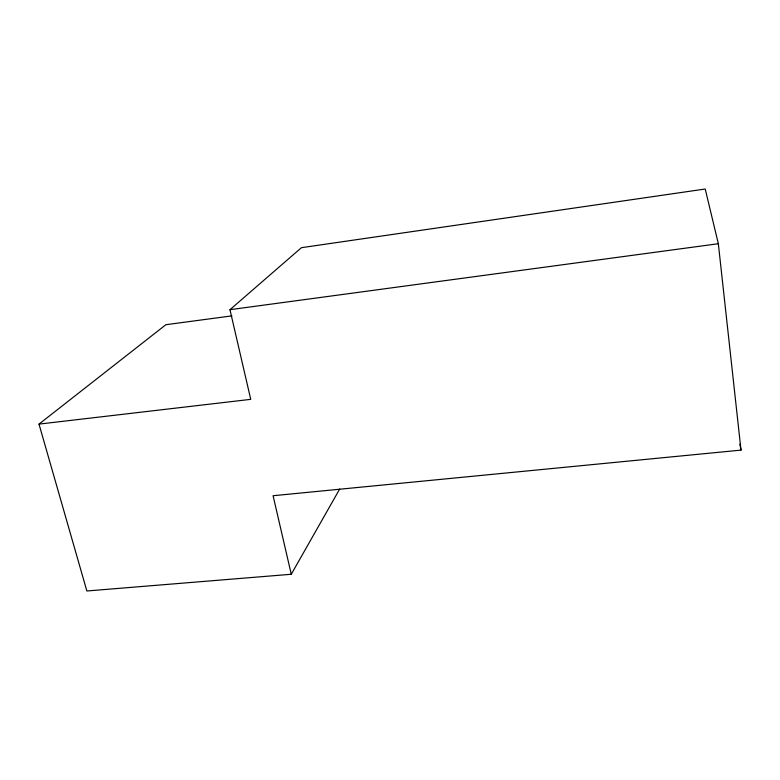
<?xml version="1.0" encoding="UTF-8"?>
<svg xmlns="http://www.w3.org/2000/svg" width="780" height="780" viewBox="0 0 780 780"><rect width="100%" height="100%" fill="white"/><g stroke="black" fill="none" stroke-linecap="round" stroke-linejoin="round"><path stroke-width="1.17" d="M231.884 315.88L165.886 324.704L39 424.106L86.863 590.986L291.272 574.265L339.69 489.04M39 424.106L250.741 399.35L229.964 309.689L301.431 247.679L705.217 189.014L718.341 243.721L741 450.109L273.078 495.719L291.272 574.265M229.964 309.689L718.341 243.721M739.889 444.171L741 450.109"/></g></svg>
